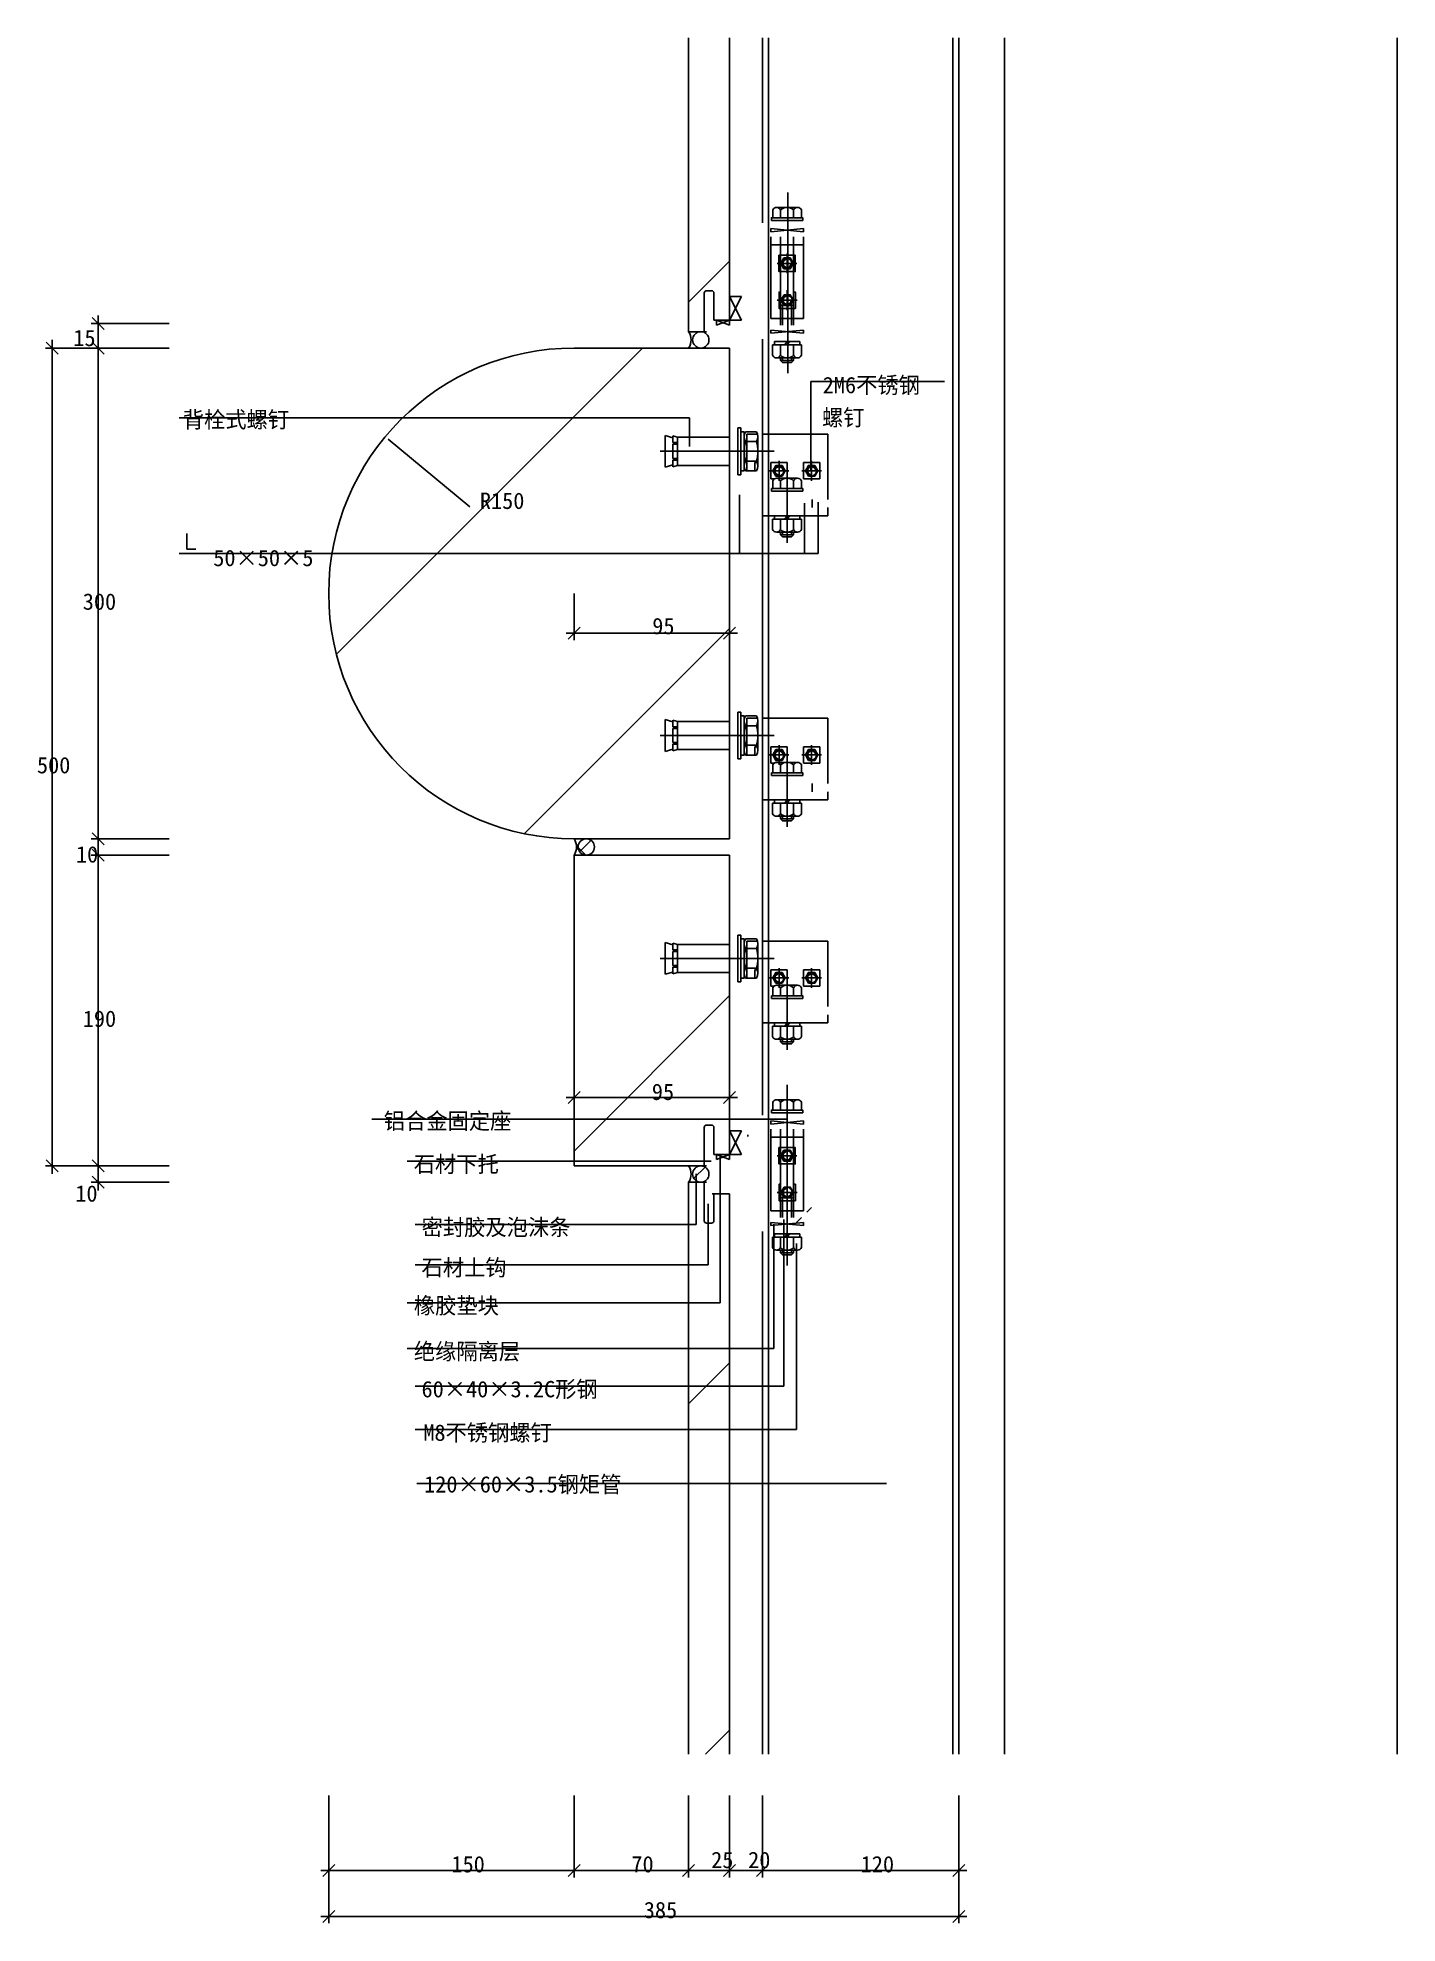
# Model space of a CAD drawing. Header units: metres. Extents: x 8873 to 9704, y 2891 to 4044.
import ezdxf

# ---------------------------------------------------------------- set-up
doc = ezdxf.new("R2010")
doc.units = ezdxf.units.M
for name, color, linetype in [('ASHADE', 1, 'Continuous'), ('图层1', 252, 'Continuous'), ('外形', 3, 'Continuous'), ('文字标注1', 4, 'Continuous'), ('轴线', 6, 'Continuous')]:
    doc.layers.add(name, color=color, linetype=linetype)
pattern_1 = [(45, (0, 0), (-112.2532, 112.2532), [])]

# ---------------------------------------------------------------- blocks, each defined once
blk = doc.blocks.new('_ArchTick')
for p, q in [((-0.67, 0), (0.67, 0)), ((0, -0.57), (0, 0.57))]:
    blk.add_line(p, q)
at = {"color": 0, "linetype": 'ByBlock'}
blk.add_lwpolyline([(-0.5, -0.5), (0.5, 0.5)], dxfattribs=at)

msp = doc.modelspace()

# ---------------------------------------------------------------- hatches: boundary and pattern name
at = {"layer": '图层1'}
h = msp.add_hatch(dxfattribs=at)
h.set_pattern_fill('ANSI33,_O', scale=50)
h.set_pattern_definition(pattern_1)
h.paths.add_polyline_path([(9295.61, 4044.06), (9270.61, 4044.06), (9270.61, 3864.35), (9280.11, 3864.35), (9280.11, 3887.85, -0.41), (9281.61, 3889.35), (9284.61, 3889.35, -0.41), (9286.11, 3887.85), (9286.11, 3871.35), (9295.61, 3871.35)])
h = msp.add_hatch(dxfattribs=at)
h.set_pattern_fill('ANSI31', scale=500)
h.paths.add_polyline_path([(9463.79, 2994.67), (9703.79, 2994.67), (9703.79, 4044.06), (9463.79, 4044.06)])
h = msp.add_hatch(dxfattribs=at)
h.set_pattern_fill('ANSI31', scale=20)
h.paths.add_polyline_path([(9340.79, 3922.35, -0.41), (9342.79, 3920.35), (9342.79, 3915.35), (9345.79, 3915.35), (9345.79, 3920.35, 0.41), (9340.79, 3925.35), (9330.79, 3925.35), (9330.79, 3922.35)])
h.paths.add_polyline_path([(9320.79, 3925.35, 0.41), (9315.79, 3920.35), (9315.79, 3870.35, 0.41), (9320.79, 3865.35), (9330.79, 3865.35), (9330.79, 3868.35), (9320.79, 3868.35, -0.41), (9318.79, 3870.35), (9318.79, 3920.35, -0.41), (9320.79, 3922.35), (9330.79, 3922.35), (9330.79, 3925.35)])
h.paths.add_polyline_path([(9340.79, 3865.35, 0.41), (9345.79, 3870.35), (9345.79, 3875.35), (9342.79, 3875.35), (9342.79, 3870.35, -0.41), (9340.79, 3868.35), (9330.79, 3868.35), (9330.79, 3865.35)])
h = msp.add_hatch(dxfattribs=at)
h.set_pattern_fill('AR-SAND')
h.paths.add_polyline_path([(9281.61, 3889.35, 0.41), (9280.11, 3887.85), (9280.11, 3864.35), (9281.49, 3864.35, -0.41), (9280.99, 3864.85), (9280.99, 3883.02, -0.6), (9282.24, 3885.35), (9283.74, 3885.35, -0.6), (9284.99, 3883.02), (9284.99, 3870.35, 0.41), (9286.99, 3868.35), (9287.61, 3868.35), (9287.61, 3871.35), (9286.11, 3871.35), (9286.11, 3887.85, 0.41), (9284.61, 3889.35)])
h = msp.add_hatch(dxfattribs=at)
h.set_pattern_fill('AR-SAND')
h.paths.add_polyline_path([(9278.06, 3864.35), (9270.61, 3864.35, -0.29), (9270.61, 3854.35), (9275.18, 3854.35), (9275.18, 3855.26, -0.24), (9273.06, 3859.35, -0.41)])
h = msp.add_hatch(dxfattribs=at)
h.set_pattern_fill('ANSI37', scale=20)
h.paths.add_polyline_path([(9283.06, 3859.35, 1), (9273.06, 3859.35, 1)])
h = msp.add_hatch(dxfattribs=at)
h.set_pattern_fill('ANSI33,_O', scale=50)
h.set_pattern_definition(pattern_1)
h.paths.add_polyline_path([(9256.34, 3781.5), (9256.34, 3800.92), (9261.01, 3799.52), (9261.01, 3800.61), (9263.75, 3799.79), (9295.61, 3799.79), (9295.61, 3811.79), (9295.61, 3854.35), (9200.61, 3854.35, 1), (9200.61, 3554.35), (9295.61, 3554.35), (9295.61, 3608.91), (9263.75, 3608.91), (9261.01, 3608.09), (9261.01, 3609.18), (9256.34, 3607.77), (9256.34, 3627.2), (9261.01, 3625.8), (9261.01, 3626.89), (9263.75, 3626.07), (9295.61, 3626.07), (9295.61, 3782.63), (9263.75, 3782.63), (9261.01, 3781.81), (9261.01, 3782.9)])
h = msp.add_hatch(dxfattribs=at)
h.set_pattern_fill('ANSI31', scale=30)
h.paths.add_polyline_path([(9317.46, 3761.79, 0.41), (9315.79, 3760.12), (9315.79, 3756.79), (9365.79, 3756.79), (9365.79, 3806.79), (9362.46, 3806.79, 0.41), (9360.79, 3805.12), (9360.79, 3767.29, -0.41), (9355.29, 3761.79)])
h = msp.add_hatch(dxfattribs=at)
h.set_pattern_fill('ANSI31', scale=30)
h.paths.add_polyline_path([(9317.46, 3588.07, 0.41), (9315.79, 3586.4), (9315.79, 3583.07), (9365.79, 3583.07), (9365.79, 3633.07), (9362.46, 3633.07, 0.41), (9360.79, 3631.4), (9360.79, 3593.57, -0.41), (9355.29, 3588.07)])
h = msp.add_hatch(dxfattribs=at)
h.set_pattern_fill('AR-SAND')
h.paths.add_polyline_path([(9208.06, 3554.35), (9200.61, 3554.35, -0.29), (9200.61, 3544.35), (9208.06, 3544.35, -0.41), (9203.06, 3549.35, -0.41)])
h = msp.add_hatch(dxfattribs=at)
h.set_pattern_fill('ANSI37', scale=20)
h.paths.add_polyline_path([(9213.06, 3549.35, 1), (9203.06, 3549.35, 1)])
h = msp.add_hatch(dxfattribs=at)
h.set_pattern_fill('ANSI33,_O', scale=50)
h.set_pattern_definition(pattern_1)
h.paths.add_polyline_path([(9261.01, 3471.81), (9261.01, 3472.9), (9256.34, 3471.5), (9256.34, 3490.92), (9261.01, 3489.52), (9261.01, 3490.61), (9263.75, 3489.79), (9295.61, 3489.79), (9295.61, 3501.79), (9295.61, 3544.35), (9200.61, 3544.35), (9200.61, 3354.35), (9280.11, 3354.35), (9280.11, 3377.85, -0.41), (9281.61, 3379.35), (9284.61, 3379.35, -0.41), (9286.11, 3377.85), (9286.11, 3361.35), (9295.61, 3361.35), (9295.61, 3472.63), (9263.75, 3472.63)])
h = msp.add_hatch(dxfattribs=at)
h.set_pattern_fill('ANSI31', scale=30)
h.paths.add_polyline_path([(9317.46, 3451.79, 0.41), (9315.79, 3450.12), (9315.79, 3446.79), (9365.79, 3446.79), (9365.79, 3496.79), (9362.46, 3496.79, 0.41), (9360.79, 3495.12), (9360.79, 3457.29, -0.41), (9355.29, 3451.79)])
h = msp.add_hatch(dxfattribs=at)
h.set_pattern_fill('AR-SAND')
h.paths.add_polyline_path([(9281.61, 3379.35, 0.41), (9280.11, 3377.85), (9280.11, 3354.35), (9281.49, 3354.35, -0.41), (9280.99, 3354.85), (9280.99, 3373.02, -0.6), (9282.24, 3375.35), (9283.74, 3375.35, -0.6), (9284.99, 3373.02), (9284.99, 3360.35, 0.41), (9286.99, 3358.35), (9287.61, 3358.35), (9287.61, 3361.35), (9286.11, 3361.35), (9286.11, 3377.85, 0.41), (9284.61, 3379.35)])
h = msp.add_hatch(dxfattribs=at)
h.set_pattern_fill('ANSI31', scale=20)
h.paths.add_polyline_path([(9340.79, 3376.85, -0.41), (9342.79, 3374.85), (9342.79, 3369.85), (9345.79, 3369.85), (9345.79, 3374.85, 0.41), (9340.79, 3379.85), (9330.79, 3379.85), (9330.79, 3376.85)])
h.paths.add_polyline_path([(9320.79, 3379.85, 0.41), (9315.79, 3374.85), (9315.79, 3324.85, 0.41), (9320.79, 3319.85), (9330.79, 3319.85), (9330.79, 3322.85), (9320.79, 3322.85, -0.41), (9318.79, 3324.85), (9318.79, 3374.85, -0.41), (9320.79, 3376.85), (9330.79, 3376.85), (9330.79, 3379.85)])
h.paths.add_polyline_path([(9340.79, 3319.85, 0.41), (9345.79, 3324.85), (9345.79, 3329.85), (9342.79, 3329.85), (9342.79, 3324.85, -0.41), (9340.79, 3322.85), (9330.79, 3322.85), (9330.79, 3319.85)])
h = msp.add_hatch(dxfattribs=at)
h.set_pattern_fill('AR-SAND')
h.paths.add_polyline_path([(9278.06, 3354.35), (9270.61, 3354.35, -0.29), (9270.61, 3344.35), (9275.18, 3344.35), (9275.18, 3345.26, -0.24), (9273.06, 3349.35, -0.41)])
h = msp.add_hatch(dxfattribs=at)
h.set_pattern_fill('ANSI33,_O', scale=50)
h.set_pattern_definition(pattern_1)
h.paths.add_polyline_path([(9270.61, 2994.67), (9295.61, 2994.67), (9295.61, 3337.35), (9286.11, 3337.35), (9286.11, 3320.85, -0.41), (9284.61, 3319.35), (9281.61, 3319.35, -0.41), (9280.11, 3320.85), (9280.11, 3344.35), (9270.61, 3344.35)])
h = msp.add_hatch(dxfattribs=at)
h.set_pattern_fill('ANSI37', scale=20)
h.paths.add_polyline_path([(9283.06, 3349.35, 1), (9273.06, 3349.35, 1)])
h = msp.add_hatch(dxfattribs=at)
h.set_pattern_fill('AR-SAND')
h.paths.add_polyline_path([(9280.99, 3343.85, -0.41), (9281.49, 3344.35), (9280.11, 3344.35), (9280.11, 3320.85, 0.41), (9281.61, 3319.35), (9284.61, 3319.35, 0.41), (9286.11, 3320.85), (9286.11, 3337.35), (9284.99, 3337.35), (9284.99, 3325.68, -0.6), (9283.74, 3323.35), (9282.24, 3323.35, -0.6), (9280.99, 3325.68)])

# ---------------------------------------------------------------- linework, layer by layer
for p, q in [((9321.19, 3932.35), (9340.39, 3932.35)), ((9321.99, 3933.95), (9321.99, 3938.75)), ((9337.19, 3940.35), (9324.39, 3940.35)), ((9339.59, 3933.95), (9339.59, 3938.75)), ((9320.79, 3927.35), (9340.79, 3925.35)), ((9340.79, 3927.35), (9320.79, 3925.35)), ((9320.79, 3925.35), (9320.79, 3927.35)), ((9320.79, 3922.35), (9320.79, 3872.35)), ((9326.77, 3868.35), (9326.77, 3922.35)), ((9334.77, 3868.35), (9334.77, 3922.35)), ((9340.79, 3925.35), (9340.79, 3927.35)), ((9340.79, 3922.35), (9340.79, 3872.35)), ((9320.79, 3917.35), (9326.77, 3917.35)), ((9334.77, 3917.35), (9340.79, 3917.35)), ((9302.99, 3885.85), (9295.61, 3885.85)), ((9295.61, 3871.35), (9302.99, 3885.85)), ((9295.61, 3885.85), (9302.99, 3871.35)), ((9326.77, 3880.62), (9334.77, 3880.62)), ((9327.97, 3868.35), (9327.97, 3880.62)), ((9333.57, 3868.35), (9333.57, 3880.62)), ((8953.04, 3869.35), (8907.4, 3869.35)), ((8909.65, 3869.35), (8909.65, 3854.35)), ((9287.61, 3871.35), (9287.61, 3868.35)), ((9287.61, 3871.35), (9295.61, 3868.35)), ((9295.61, 3871.35), (9287.61, 3868.35)), ((9295.61, 3871.35), (9302.99, 3871.35)), ((9295.61, 3871.35), (9295.61, 3868.35)), ((9320.79, 3872.35), (9326.77, 3872.35)), ((9340.79, 3865.35), (9320.79, 3863.35)), ((9320.79, 3865.35), (9340.79, 3863.35)), ((9320.79, 3863.35), (9320.79, 3865.35)), ((9334.77, 3872.35), (9340.79, 3872.35)), ((9340.79, 3863.35), (9340.79, 3865.35)), ((8953.04, 3854.35), (8879.4, 3854.35)), ((8881.65, 3354.35), (8881.65, 3854.35)), ((8953.04, 3854.35), (8907.4, 3854.35)), ((8953.04, 3854.35), (8907.4, 3854.35)), ((8909.65, 3854.35), (8909.65, 3554.35)), ((9339.57, 3856.35), (9321.97, 3856.35)), ((9321.97, 3856.35), (9321.97, 3849.95)), ((9338.49, 3858.35), (9323.05, 3858.35)), ((9323.05, 3858.35), (9323.05, 3856.35)), ((9338.49, 3856.35), (9323.05, 3856.35)), ((9326.77, 3856.35), (9326.77, 3849.95)), ((9330.79, 3858.35), (9329.37, 3856.35)), ((9332.2, 3858.35), (9330.78, 3856.35)), ((9334.77, 3856.35), (9334.77, 3849.95)), ((9338.49, 3858.35), (9338.49, 3856.35)), ((9339.57, 3856.35), (9339.57, 3849.95)), ((9337.17, 3848.35), (9324.37, 3848.35)), ((9326.77, 3846.75), (9326.77, 3848.35)), ((9326.77, 3846.75), (9327.97, 3845.55)), ((9334.77, 3846.75), (9326.77, 3846.75)), ((9327.97, 3846.75), (9327.97, 3848.35)), ((9333.57, 3845.55), (9327.97, 3845.55)), ((9333.57, 3846.75), (9333.57, 3848.35)), ((9333.57, 3845.55), (9334.77, 3846.75)), ((9334.77, 3846.75), (9334.77, 3848.35)), ((9302.61, 3805.52), (9300.61, 3805.52)), ((9300.61, 3805.52), (9300.61, 3776.9)), ((9302.61, 3805.52), (9302.61, 3776.9)), ((9136.91, 3757.25), (9086.94, 3798.74)), ((9261.01, 3799.52), (9256.34, 3800.92)), ((9256.34, 3800.92), (9256.34, 3781.5)), ((9263.75, 3799.79), (9261.01, 3800.61)), ((9261.01, 3796.54), (9261.01, 3800.61)), ((9263.75, 3796.54), (9261.01, 3796.54)), ((9263.75, 3795.5), (9261.01, 3795.5)), ((9261.01, 3786.92), (9261.01, 3795.5)), ((9295.61, 3799.79), (9263.75, 3799.79)), ((9263.75, 3799.79), (9263.75, 3782.63)), ((9304.61, 3803.2), (9302.61, 3803.2)), ((9304.61, 3803.2), (9304.61, 3779.22)), ((9312.14, 3803.2), (9305.47, 3803.2)), ((9312.14, 3797.21), (9305.47, 3797.21)), ((9313.01, 3800.2), (9313.01, 3782.22)), ((9261.01, 3782.9), (9256.34, 3781.5)), ((9263.75, 3786.92), (9261.01, 3786.92)), ((9263.75, 3785.88), (9261.01, 3785.88)), ((9261.01, 3781.81), (9261.01, 3785.88)), ((9263.75, 3782.63), (9261.01, 3781.81)), ((9295.61, 3782.63), (9263.75, 3782.63)), ((9312.14, 3785.22), (9305.47, 3785.22)), ((9311.17, 3779.22), (9311.17, 3784.29)), ((9313.01, 3784.29), (9311.17, 3784.29)), ((9302.61, 3776.9), (9300.61, 3776.9)), ((9304.61, 3779.22), (9302.61, 3779.22)), ((9312.14, 3779.22), (9305.47, 3779.22)), ((9321.99, 3768.39), (9321.99, 3773.19)), ((9337.19, 3774.79), (9324.39, 3774.79)), ((9339.59, 3768.39), (9339.59, 3773.19)), ((9321.19, 3766.79), (9321.19, 3768.39)), ((9321.19, 3766.79), (9340.39, 3766.79)), ((9321.97, 3749.79), (9321.97, 3743.4)), ((9339.57, 3749.79), (9321.97, 3749.79)), ((9338.49, 3751.79), (9323.05, 3751.79)), ((9323.05, 3751.79), (9323.05, 3749.79)), ((9338.49, 3749.79), (9323.05, 3749.79)), ((9326.77, 3749.79), (9326.77, 3743.4)), ((9330.79, 3751.79), (9329.37, 3749.79)), ((9332.2, 3751.79), (9330.78, 3749.79)), ((9334.77, 3749.79), (9334.77, 3743.4)), ((9338.49, 3751.79), (9338.49, 3749.79)), ((9339.57, 3749.79), (9339.57, 3743.4)), ((8963.91, 3740.99), (8963.91, 3731.31)), ((9337.17, 3741.8), (9324.37, 3741.8)), ((9326.77, 3740.2), (9326.77, 3741.8)), ((9326.77, 3740.2), (9327.97, 3739)), ((9334.77, 3740.2), (9326.77, 3740.2)), ((9327.97, 3740.2), (9327.97, 3741.8)), ((9333.57, 3739), (9327.97, 3739)), ((9333.57, 3740.2), (9333.57, 3741.8)), ((9333.57, 3739), (9334.77, 3740.2)), ((9334.77, 3740.2), (9334.77, 3741.8)), ((8963.91, 3731.31), (8969.35, 3731.31)), ((9200.61, 3704.35), (9200.61, 3677.78)), ((9295.61, 3704.35), (9295.61, 3677.78)), ((9200.61, 3680.03), (9295.61, 3680.03)), ((9300.61, 3631.8), (9300.61, 3603.18)), ((9302.61, 3631.8), (9300.61, 3631.8)), ((9302.61, 3631.8), (9302.61, 3603.18)), ((9256.34, 3627.2), (9256.34, 3607.77)), ((9261.01, 3625.8), (9256.34, 3627.2)), ((9261.01, 3622.82), (9261.01, 3626.89)), ((9263.75, 3626.07), (9261.01, 3626.89)), ((9263.75, 3622.82), (9261.01, 3622.82)), ((9261.01, 3613.2), (9261.01, 3621.78)), ((9263.75, 3621.78), (9261.01, 3621.78)), ((9295.61, 3626.07), (9263.75, 3626.07)), ((9263.75, 3626.07), (9263.75, 3608.91)), ((9304.61, 3629.48), (9302.61, 3629.48)), ((9304.61, 3629.48), (9304.61, 3605.5)), ((9312.14, 3629.48), (9305.47, 3629.48)), ((9312.14, 3623.48), (9305.47, 3623.48)), ((9313.01, 3626.48), (9313.01, 3608.5)), ((9261.01, 3609.18), (9256.34, 3607.77)), ((9263.75, 3613.2), (9261.01, 3613.2)), ((9261.01, 3608.09), (9261.01, 3612.16)), ((9263.75, 3612.16), (9261.01, 3612.16)), ((9263.75, 3608.91), (9261.01, 3608.09)), ((9295.61, 3608.91), (9263.75, 3608.91)), ((9312.14, 3611.49), (9305.47, 3611.49)), ((9311.17, 3605.5), (9311.17, 3610.57)), ((9313.01, 3610.57), (9311.17, 3610.57)), ((9302.61, 3603.18), (9300.61, 3603.18)), ((9304.61, 3605.5), (9302.61, 3605.5)), ((9312.14, 3605.5), (9305.47, 3605.5)), ((9321.99, 3594.67), (9321.99, 3599.47)), ((9337.19, 3601.07), (9324.39, 3601.07)), ((9339.59, 3594.67), (9339.59, 3599.47)), ((9321.19, 3593.07), (9321.19, 3594.67)), ((9321.19, 3593.07), (9340.39, 3593.07)), ((9339.57, 3576.07), (9321.97, 3576.07)), ((9321.97, 3576.07), (9321.97, 3569.68)), ((9338.49, 3578.07), (9323.05, 3578.07)), ((9323.05, 3578.07), (9323.05, 3576.07)), ((9338.49, 3576.07), (9323.05, 3576.07)), ((9326.77, 3576.07), (9326.77, 3569.68)), ((9330.79, 3578.07), (9329.37, 3576.07)), ((9332.2, 3578.07), (9330.78, 3576.07)), ((9334.77, 3576.07), (9334.77, 3569.68)), ((9338.49, 3578.07), (9338.49, 3576.07)), ((9339.57, 3576.07), (9339.57, 3569.68)), ((9337.17, 3568.08), (9324.37, 3568.08)), ((9326.77, 3566.48), (9326.77, 3568.08)), ((9326.77, 3566.48), (9327.97, 3565.28)), ((9334.77, 3566.48), (9326.77, 3566.48)), ((9327.97, 3566.48), (9327.97, 3568.08)), ((9333.57, 3565.28), (9327.97, 3565.28)), ((9333.57, 3566.48), (9333.57, 3568.08)), ((9333.57, 3565.28), (9334.77, 3566.48)), ((9334.77, 3566.48), (9334.77, 3568.08)), ((8953.04, 3554.35), (8907.4, 3554.35)), ((8953.04, 3554.35), (8907.4, 3554.35)), ((8909.65, 3554.35), (8909.65, 3544.35)), ((8953.04, 3544.35), (8907.4, 3544.35)), ((8953.04, 3544.35), (8907.4, 3544.35)), ((8909.65, 3544.35), (8909.65, 3354.35)), ((9300.61, 3495.52), (9300.61, 3466.9)), ((9302.61, 3495.52), (9300.61, 3495.52)), ((9302.61, 3495.52), (9302.61, 3466.9)), ((9304.61, 3493.2), (9302.61, 3493.2)), ((9304.61, 3493.2), (9304.61, 3469.22)), ((9312.14, 3493.2), (9305.47, 3493.2)), ((9256.34, 3490.92), (9256.34, 3471.5)), ((9261.01, 3489.52), (9256.34, 3490.92)), ((9261.01, 3486.54), (9261.01, 3490.61)), ((9263.75, 3489.79), (9261.01, 3490.61)), ((9263.75, 3486.54), (9261.01, 3486.54)), ((9261.01, 3476.92), (9261.01, 3485.5)), ((9263.75, 3485.5), (9261.01, 3485.5)), ((9295.61, 3489.79), (9263.75, 3489.79)), ((9263.75, 3489.79), (9263.75, 3472.63)), ((9312.14, 3487.21), (9305.47, 3487.21)), ((9313.01, 3490.2), (9313.01, 3472.22)), ((9261.01, 3472.9), (9256.34, 3471.5)), ((9263.75, 3476.92), (9261.01, 3476.92)), ((9261.01, 3471.81), (9261.01, 3475.88)), ((9263.75, 3475.88), (9261.01, 3475.88)), ((9263.75, 3472.63), (9261.01, 3471.81)), ((9295.61, 3472.63), (9263.75, 3472.63)), ((9312.14, 3475.22), (9305.47, 3475.22)), ((9311.17, 3469.22), (9311.17, 3474.29)), ((9313.01, 3474.29), (9311.17, 3474.29)), ((9302.61, 3466.9), (9300.61, 3466.9)), ((9304.61, 3469.22), (9302.61, 3469.22)), ((9312.14, 3469.22), (9305.47, 3469.22)), ((9321.19, 3456.79), (9321.19, 3458.39)), ((9321.99, 3458.39), (9321.99, 3463.19)), ((9337.19, 3464.79), (9324.39, 3464.79)), ((9339.59, 3458.39), (9339.59, 3463.19)), ((9321.19, 3456.79), (9340.39, 3456.79)), ((9339.57, 3439.79), (9321.97, 3439.79)), ((9321.97, 3439.79), (9321.97, 3433.4)), ((9338.49, 3441.79), (9323.05, 3441.79)), ((9323.05, 3441.79), (9323.05, 3439.79)), ((9338.49, 3439.79), (9323.05, 3439.79)), ((9326.77, 3439.79), (9326.77, 3433.4)), ((9330.79, 3441.79), (9329.37, 3439.79)), ((9332.2, 3441.79), (9330.78, 3439.79)), ((9334.77, 3439.79), (9334.77, 3433.4)), ((9338.49, 3441.79), (9338.49, 3439.79)), ((9339.57, 3439.79), (9339.57, 3433.4)), ((9200.61, 3428.1), (9200.61, 3394.01)), ((9295.61, 3428.1), (9295.61, 3394.01)), ((9337.17, 3431.8), (9324.37, 3431.8)), ((9326.77, 3430.2), (9326.77, 3431.8)), ((9326.77, 3430.2), (9327.97, 3429)), ((9334.77, 3430.2), (9326.77, 3430.2)), ((9327.97, 3430.2), (9327.97, 3431.8)), ((9333.57, 3429), (9327.97, 3429)), ((9333.57, 3430.2), (9333.57, 3431.8)), ((9333.57, 3429), (9334.77, 3430.2)), ((9334.77, 3430.2), (9334.77, 3431.8)), ((9200.61, 3396.26), (9295.61, 3396.26)), ((9321.99, 3388.45), (9321.99, 3393.25)), ((9337.19, 3394.85), (9324.39, 3394.85)), ((9339.59, 3388.45), (9339.59, 3393.25)), ((9340.79, 3381.85), (9320.79, 3379.85)), ((9320.79, 3381.85), (9340.79, 3379.85)), ((9320.79, 3379.85), (9320.79, 3381.85)), ((9321.19, 3386.85), (9340.39, 3386.85)), ((9340.79, 3379.85), (9340.79, 3381.85)), ((9302.99, 3375.85), (9295.61, 3375.85)), ((9295.61, 3375.85), (9302.99, 3361.35)), ((9295.61, 3361.35), (9302.99, 3375.85)), ((9320.79, 3376.85), (9320.79, 3326.85)), ((9320.79, 3371.85), (9326.77, 3371.85)), ((9326.77, 3322.85), (9326.77, 3376.85)), ((9334.77, 3322.85), (9334.77, 3376.85)), ((9334.77, 3371.85), (9340.79, 3371.85)), ((9340.79, 3376.85), (9340.79, 3326.85)), ((9287.61, 3361.35), (9287.61, 3358.35)), ((9295.61, 3361.35), (9287.61, 3358.35)), ((9287.61, 3361.35), (9295.61, 3358.35)), ((9295.61, 3361.35), (9302.99, 3361.35)), ((9295.61, 3361.35), (9295.61, 3358.35)), ((8953.04, 3354.35), (8879.4, 3354.35)), ((8953.04, 3354.35), (8907.4, 3354.35)), ((8953.04, 3354.35), (8907.4, 3354.35)), ((8953.04, 3344.35), (8907.4, 3344.35)), ((8909.65, 3354.35), (8909.65, 3344.35)), ((9326.77, 3335.12), (9334.77, 3335.12)), ((9327.97, 3322.85), (9327.97, 3335.12)), ((9333.57, 3322.85), (9333.57, 3335.12)), ((9320.79, 3326.85), (9326.77, 3326.85)), ((9320.79, 3319.85), (9340.79, 3317.85)), ((9340.79, 3319.85), (9320.79, 3317.85)), ((9320.79, 3317.85), (9320.79, 3319.85)), ((9334.77, 3326.85), (9340.79, 3326.85)), ((9340.79, 3317.85), (9340.79, 3319.85)), ((9339.57, 3310.85), (9321.97, 3310.85)), ((9321.97, 3310.85), (9321.97, 3304.45)), ((9338.49, 3312.85), (9323.05, 3312.85)), ((9323.05, 3312.85), (9323.05, 3310.85)), ((9338.49, 3310.85), (9323.05, 3310.85)), ((9326.77, 3310.85), (9326.77, 3304.45)), ((9330.79, 3312.85), (9329.37, 3310.85)), ((9332.2, 3312.85), (9330.78, 3310.85)), ((9334.77, 3310.85), (9334.77, 3304.45)), ((9338.49, 3312.85), (9338.49, 3310.85)), ((9339.57, 3310.85), (9339.57, 3304.45)), ((9337.17, 3302.85), (9324.37, 3302.85)), ((9326.77, 3301.25), (9326.77, 3302.85)), ((9326.77, 3301.25), (9327.97, 3300.05)), ((9334.77, 3301.25), (9326.77, 3301.25)), ((9327.97, 3301.25), (9327.97, 3302.85)), ((9333.57, 3300.05), (9327.97, 3300.05)), ((9333.57, 3301.25), (9333.57, 3302.85)), ((9333.57, 3300.05), (9334.77, 3301.25)), ((9334.77, 3301.25), (9334.77, 3302.85)), ((9050.61, 2969.41), (9050.61, 2921.29)), ((9050.61, 2969.41), (9050.61, 2893.29)), ((9200.61, 2969.41), (9200.61, 2921.29)), ((9200.61, 2969.41), (9200.61, 2921.29)), ((9270.61, 2969.41), (9270.61, 2921.29)), ((9270.61, 2969.41), (9270.61, 2921.29)), ((9295.61, 2969.41), (9295.61, 2921.29)), ((9295.61, 2969.41), (9295.61, 2921.29)), ((9315.79, 2969.41), (9315.79, 2921.29)), ((9315.79, 2969.41), (9315.79, 2921.29)), ((9435.79, 2969.41), (9435.79, 2921.29)), ((9435.79, 2969.41), (9435.79, 2893.29)), ((9050.61, 2923.54), (9200.61, 2923.54)), ((9200.61, 2923.54), (9270.61, 2923.54)), ((9270.61, 2923.54), (9295.61, 2923.54)), ((9295.61, 2923.54), (9315.79, 2923.54)), ((9315.79, 2923.54), (9435.79, 2923.54)), ((9435.79, 2895.54), (9050.61, 2895.54))]:
    msp.add_line(p, q)
for points in [[(9340.39, 3932.35), (9340.39, 3933.95), (9321.19, 3933.95)], [(9321.19, 3932.35), (9321.19, 3933.95), (9340.39, 3933.95)], [(9326.77, 3911.1), (9325.79, 3911.1), (9325.79, 3901.1), (9326.77, 3901.1)], [(9334.77, 3901.1), (9335.79, 3901.1), (9335.79, 3911.1), (9334.77, 3911.1)], [(9326.83, 3888.6), (9325.85, 3888.6), (9325.85, 3878.6), (9326.83, 3878.6)], [(9334.83, 3878.6), (9335.85, 3878.6), (9335.85, 3888.6), (9334.83, 3888.6)], [(9340.39, 3766.79), (9340.39, 3768.39), (9321.19, 3768.39)], [(9340.39, 3593.07), (9340.39, 3594.67), (9321.19, 3594.67)], [(9340.39, 3456.79), (9340.39, 3458.39), (9321.19, 3458.39)], [(9321.19, 3386.85), (9321.19, 3388.45), (9340.39, 3388.45)], [(9340.39, 3386.85), (9340.39, 3388.45), (9321.19, 3388.45)], [(9326.77, 3365.6), (9325.79, 3365.6), (9325.79, 3355.6), (9326.77, 3355.6)], [(9334.77, 3355.6), (9335.79, 3355.6), (9335.79, 3365.6), (9334.77, 3365.6)], [(9326.83, 3343.1), (9325.85, 3343.1), (9325.85, 3333.1), (9326.83, 3333.1)], [(9334.83, 3333.1), (9335.85, 3333.1), (9335.85, 3343.1), (9334.83, 3343.1)]]:
    msp.add_lwpolyline(points)
for points in [[(9334.79, 3933.95), (9334.79, 3938.75, 0.4), (9326.79, 3938.75), (9326.79, 3933.95)], [(9321.97, 3849.95, 0.67), (9326.77, 3849.95, 0.4), (9334.77, 3849.95, 0.67), (9339.57, 3849.95)], [(9334.79, 3768.39), (9334.79, 3773.19, 0.4), (9326.79, 3773.19), (9326.79, 3768.39)], [(9321.97, 3743.4, 0.67), (9326.77, 3743.4, 0.4), (9334.77, 3743.4, 0.67), (9339.57, 3743.4)], [(9334.79, 3594.67), (9334.79, 3599.47, 0.4), (9326.79, 3599.47), (9326.79, 3594.67)], [(9321.97, 3569.68, 0.67), (9326.77, 3569.68, 0.4), (9334.77, 3569.68, 0.67), (9339.57, 3569.68)], [(9334.79, 3458.39), (9334.79, 3463.19, 0.4), (9326.79, 3463.19), (9326.79, 3458.39)], [(9321.97, 3433.4, 0.67), (9326.77, 3433.4, 0.4), (9334.77, 3433.4, 0.67), (9339.57, 3433.4)], [(9334.79, 3388.45), (9334.79, 3393.25, 0.4), (9326.79, 3393.25), (9326.79, 3388.45)], [(9321.97, 3304.45, 0.67), (9326.77, 3304.45, 0.4), (9334.77, 3304.45, 0.67), (9339.57, 3304.45)]]:
    msp.add_lwpolyline(points, format="xyb")
for centre, radius in [((9278.06, 3859.35), 5), ((9325.85, 3779.29), 3), ((9345.79, 3779.29), 3), ((9325.85, 3605.57), 3), ((9345.79, 3605.57), 3), ((9208.06, 3549.35), 5), ((9325.85, 3469.29), 3), ((9345.79, 3469.29), 3), ((9278.06, 3349.35), 5)]:
    msp.add_circle(centre, radius)
for centre, radius, start, end in [((9324.39, 3937.75), 2.6, 22.62, 157.38), ((9337.19, 3937.75), 2.6, 22.62, 157.38), ((9262.73, 3859.35), 9.33, 327.61, 32.39), ((9310.24, 3800.2), 5.63, 147.86, 212.14), ((9325.85, 3791.21), 21.24, 163.61, 196.39), ((9307.37, 3800.2), 5.63, 327.86, 32.14), ((9291.77, 3791.21), 21.24, 343.61, 16.39), ((9310.24, 3782.22), 5.63, 147.86, 212.14), ((9307.37, 3782.22), 5.63, 327.86, 32.14), ((9312.14, 3785.22), 0, 180, 244.27), ((9324.39, 3772.19), 2.6, 22.62, 157.38), ((9337.19, 3772.19), 2.6, 22.62, 157.38), ((9310.24, 3626.48), 5.63, 147.86, 212.14), ((9325.85, 3617.49), 21.24, 163.61, 196.39), ((9307.37, 3626.48), 5.63, 327.86, 32.14), ((9291.77, 3617.49), 21.24, 343.61, 16.39), ((9310.24, 3608.5), 5.63, 147.86, 212.14), ((9307.37, 3608.5), 5.63, 327.86, 32.14), ((9312.14, 3611.49), 0, 180, 244.27), ((9324.39, 3598.47), 2.6, 22.62, 157.38), ((9337.19, 3598.47), 2.6, 22.62, 157.38), ((9192.73, 3549.35), 9.33, 327.61, 32.39), ((9310.24, 3490.2), 5.63, 147.86, 212.14), ((9307.37, 3490.2), 5.63, 327.86, 32.14), ((9325.85, 3481.21), 21.24, 163.61, 196.39), ((9291.77, 3481.21), 21.24, 343.61, 16.39), ((9310.24, 3472.22), 5.63, 147.86, 212.14), ((9307.37, 3472.22), 5.63, 327.86, 32.14), ((9312.14, 3475.22), 0, 180, 244.27), ((9324.39, 3462.19), 2.6, 22.62, 157.38), ((9337.19, 3462.19), 2.6, 22.62, 157.38), ((9324.39, 3392.25), 2.6, 22.62, 157.38), ((9337.19, 3392.25), 2.6, 22.62, 157.38), ((9262.73, 3349.35), 9.33, 327.61, 32.39)]:
    msp.add_arc(centre, radius, start, end)
at = {"layer": 'ASHADE'}
for p, q in [((9345.38, 3833.92), (9426.99, 3833.92)), ((9345.38, 3779.59), (9345.38, 3833.92)), ((8959.22, 3811.72), (9271.14, 3811.72)), ((9271.14, 3794.19), (9271.14, 3811.72)), ((9315.79, 3801.79), (9355.79, 3801.79)), ((9315.79, 3766.79), (9315.79, 3801.79)), ((9355.79, 3761.82), (9355.79, 3801.79)), ((9301.8, 3764.62), (9301.8, 3728.76)), ((9315.79, 3751.79), (9315.79, 3761.79)), ((9341.43, 3759.43), (9341.43, 3728.76)), ((9349.88, 3760.08), (9349.88, 3728.76)), ((9315.79, 3751.79), (9355.79, 3751.79)), ((9355.79, 3751.79), (9355.79, 3756.79)), ((8959.22, 3728.76), (9349.88, 3728.76)), ((9315.79, 3628.07), (9355.79, 3628.07)), ((9315.79, 3593.07), (9315.79, 3628.07)), ((9355.79, 3588.09), (9355.79, 3628.07)), ((9315.79, 3578.07), (9315.79, 3588.07)), ((9315.79, 3578.07), (9355.79, 3578.07)), ((9355.79, 3578.07), (9355.79, 3583.07)), ((9315.79, 3491.79), (9355.79, 3491.79)), ((9315.79, 3456.79), (9315.79, 3491.79)), ((9355.79, 3451.82), (9355.79, 3491.79)), ((9315.79, 3441.79), (9315.79, 3451.79)), ((9355.79, 3441.79), (9355.79, 3446.79)), ((9315.79, 3441.79), (9355.79, 3441.79)), ((9077.04, 3382.97), (9331.17, 3382.97)), ((9098.65, 3357.3), (9284.47, 3357.3)), ((9289.94, 3359.94), (9289.94, 3270.63)), ((9275.18, 3349.59), (9275.18, 3318.58)), ((9282.5, 3331.08), (9282.5, 3293.91)), ((9328.81, 3321.55), (9328.81, 3219.74)), ((9103.39, 3318.58), (9275.18, 3318.58)), ((9322.64, 3318.79), (9322.64, 3242.66)), ((9336.47, 3307.01), (9336.47, 3193.12)), ((9103.39, 3293.91), (9282.5, 3293.91)), ((9098.65, 3270.63), (9289.94, 3270.63)), ((9098.65, 3242.66), (9322.64, 3242.66)), ((9103.39, 3219.74), (9328.81, 3219.74)), ((9103.39, 3193.12), (9336.47, 3193.12)), ((9104.4, 3160.17), (9391.56, 3160.17))]:
    msp.add_line(p, q, dxfattribs=at)
for centre in [(9325.85, 3779.29), (9345.79, 3779.29), (9325.85, 3605.57), (9345.79, 3605.57), (9325.85, 3469.29), (9345.79, 3469.29)]:
    msp.add_arc(centre, 2.5, 0, 270, dxfattribs=at)
at = {"layer": '图层1'}
for p, q in [((9319.39, 4044.06), (9319.39, 2994.67)), ((9432.19, 4044.06), (9432.19, 2994.67)), ((9326.77, 3917.35), (9334.77, 3917.35)), ((9326.77, 3911.1), (9334.77, 3911.1)), ((9326.77, 3901.1), (9334.77, 3901.1)), ((9326.83, 3878.6), (9334.83, 3878.6)), ((9280.11, 3864.35), (9281.49, 3864.35)), ((9326.77, 3872.35), (9334.77, 3872.35)), ((9312.78, 3801.79), (9306.11, 3801.79)), ((9306.11, 3779.22), (9306.11, 3801.79)), ((9315.79, 3766.79), (9315.79, 3761.79)), ((9346.11, 3761.82), (9346.11, 3756.79)), ((9306.11, 3605.5), (9306.11, 3628.07)), ((9312.78, 3628.07), (9306.11, 3628.07)), ((9315.79, 3593.07), (9315.79, 3588.07)), ((9346.11, 3588.09), (9346.11, 3583.07)), ((9306.11, 3469.22), (9306.11, 3491.79)), ((9312.78, 3491.79), (9306.11, 3491.79)), ((9315.79, 3456.79), (9315.79, 3451.79)), ((9326.77, 3371.85), (9334.77, 3371.85)), ((9326.77, 3365.6), (9334.77, 3365.6)), ((9326.77, 3355.6), (9334.77, 3355.6)), ((9280.11, 3354.35), (9281.49, 3354.35)), ((9280.11, 3344.35), (9281.49, 3344.35)), ((9286.11, 3337.35), (9284.99, 3337.35)), ((9326.83, 3333.1), (9334.83, 3333.1)), ((9326.77, 3326.85), (9334.77, 3326.85))]:
    msp.add_line(p, q, dxfattribs=at)
for points in [[(9328.88, 3909.41), (9326.97, 3906.1), (9328.88, 3902.79), (9332.7, 3902.79), (9334.61, 3906.1), (9332.7, 3909.41)], [(9328.94, 3886.91), (9327.03, 3883.6), (9328.94, 3880.29), (9332.77, 3880.29), (9334.68, 3883.6), (9332.77, 3886.91)], [(9328.88, 3363.91), (9326.97, 3360.6), (9328.88, 3357.29), (9332.7, 3357.29), (9334.61, 3360.6), (9332.7, 3363.91)], [(9328.94, 3341.41), (9327.03, 3338.1), (9328.94, 3334.79), (9332.77, 3334.79), (9334.68, 3338.1), (9332.77, 3341.41)]]:
    msp.add_lwpolyline(points, close=True, dxfattribs=at)
for centre in [(9330.79, 3906.1), (9330.85, 3883.6), (9330.79, 3360.6), (9330.85, 3338.1)]:
    msp.add_circle(centre, 3, dxfattribs=at)
for centre in [(9330.79, 3906.1), (9330.85, 3883.6), (9330.79, 3360.6), (9330.85, 3338.1)]:
    msp.add_arc(centre, 2.5, 90, 0, dxfattribs=at)
at = {"layer": '外形'}
for p, q in [((9463.79, 4044.06), (9463.79, 2994.67)), ((9703.79, 4044.06), (9703.79, 2994.67))]:
    msp.add_line(p, q, dxfattribs=at)
at = {"layer": '文字标注1'}
for p, q in [((9270.61, 3864.35), (9270.61, 4044.06)), ((9295.61, 3871.35), (9295.61, 4044.06)), ((9315.79, 4044.06), (9315.79, 3930.85)), ((9435.79, 4044.06), (9435.79, 2994.67)), ((9280.11, 3864.35), (9280.11, 3887.85)), ((9281.61, 3889.35), (9284.61, 3889.35)), ((9286.11, 3887.85), (9286.11, 3871.35)), ((9280.11, 3864.35), (9270.61, 3864.35)), ((9286.11, 3871.35), (9295.61, 3871.35)), ((9295.61, 3854.35), (9200.61, 3854.35)), ((9295.61, 3554.35), (9295.61, 3854.35)), ((9315.79, 3859.85), (9315.79, 3766.79)), ((9320.85, 3784.29), (9330.85, 3784.29)), ((9320.85, 3774.29), (9320.85, 3784.29)), ((9330.85, 3784.29), (9330.85, 3774.79)), ((9340.79, 3774.29), (9340.79, 3784.29)), ((9340.79, 3784.29), (9350.79, 3784.29)), ((9350.79, 3784.29), (9350.79, 3774.29)), ((9322.86, 3774.29), (9320.85, 3774.29)), ((9350.79, 3774.29), (9340.79, 3774.29)), ((9315.79, 3761.79), (9315.79, 3593.07)), ((9320.85, 3610.57), (9330.85, 3610.57)), ((9320.85, 3600.57), (9320.85, 3610.57)), ((9330.85, 3610.57), (9330.85, 3601.07)), ((9340.79, 3600.57), (9340.79, 3610.57)), ((9340.79, 3610.57), (9350.79, 3610.57)), ((9350.79, 3610.57), (9350.79, 3600.57)), ((9322.86, 3600.57), (9320.85, 3600.57)), ((9350.79, 3600.57), (9340.79, 3600.57)), ((9315.79, 3588.07), (9315.79, 3456.79)), ((9200.61, 3554.35), (9295.61, 3554.35)), ((9200.61, 3544.35), (9295.61, 3544.35)), ((9200.61, 3544.35), (9200.61, 3354.35)), ((9295.61, 3361.35), (9295.61, 3544.35)), ((9320.85, 3474.29), (9330.85, 3474.29)), ((9320.85, 3464.29), (9320.85, 3474.29)), ((9330.85, 3474.29), (9330.85, 3464.79)), ((9340.79, 3474.29), (9350.79, 3474.29)), ((9340.79, 3464.29), (9340.79, 3474.29)), ((9350.79, 3474.29), (9350.79, 3464.29)), ((9322.86, 3464.29), (9320.85, 3464.29)), ((9350.79, 3464.29), (9340.79, 3464.29)), ((9315.79, 3451.79), (9315.79, 3385.35)), ((9280.11, 3354.35), (9280.11, 3377.85)), ((9281.61, 3379.35), (9284.61, 3379.35)), ((9286.11, 3377.85), (9286.11, 3361.35)), ((9306.79, 3372.35), (9306.79, 3373.35)), ((9286.11, 3361.35), (9295.61, 3361.35)), ((9280.11, 3354.35), (9200.61, 3354.35)), ((9270.61, 3354.35), (9280.11, 3354.35)), ((9270.61, 2994.67), (9270.61, 3344.35)), ((9270.61, 3344.35), (9280.11, 3344.35)), ((9280.11, 3320.85), (9280.11, 3344.35)), ((9286.11, 3337.35), (9286.11, 3320.85)), ((9295.61, 3337.35), (9286.11, 3337.35)), ((9295.61, 2994.67), (9295.61, 3337.35)), ((9284.61, 3319.35), (9281.61, 3319.35)), ((9315.79, 3314.35), (9315.79, 2994.67))]:
    msp.add_line(p, q, dxfattribs=at)
for points in [[(9323.94, 3775.98), (9322.03, 3779.29), (9323.94, 3782.6), (9327.77, 3782.6), (9329.68, 3779.29), (9327.77, 3775.98)], [(9343.88, 3775.98), (9341.97, 3779.29), (9343.88, 3782.6), (9347.7, 3782.6), (9349.61, 3779.29), (9347.7, 3775.98)], [(9323.94, 3602.26), (9322.03, 3605.57), (9323.94, 3608.88), (9327.77, 3608.88), (9329.68, 3605.57), (9327.77, 3602.26)], [(9343.88, 3602.26), (9341.97, 3605.57), (9343.88, 3608.88), (9347.7, 3608.88), (9349.61, 3605.57), (9347.7, 3602.26)], [(9323.94, 3465.98), (9322.03, 3469.29), (9323.94, 3472.6), (9327.77, 3472.6), (9329.68, 3469.29), (9327.77, 3465.98)], [(9343.88, 3465.98), (9341.97, 3469.29), (9343.88, 3472.6), (9347.7, 3472.6), (9349.61, 3469.29), (9347.7, 3465.98)]]:
    msp.add_lwpolyline(points, close=True, dxfattribs=at)
for centre, radius, start, end in [((9281.61, 3887.85), 1.5, 90, 180), ((9284.61, 3887.85), 1.5, 0, 90), ((9200.61, 3704.35), 150, 90, 270), ((9281.61, 3377.85), 1.5, 90, 180), ((9284.61, 3377.85), 1.5, 0, 90), ((9281.61, 3320.85), 1.5, 180, 270), ((9284.61, 3320.85), 1.5, 270, 0)]:
    msp.add_arc(centre, radius, start, end, dxfattribs=at)
at = {"layer": '轴线'}
for p, q in [((9331.29, 3838.9), (9331.29, 3949.35)), ((9330.79, 3912.14), (9330.79, 3900.06)), ((9324.75, 3906.1), (9336.83, 3906.1)), ((9330.85, 3889.64), (9330.85, 3877.56)), ((9324.81, 3883.6), (9336.9, 3883.6)), ((9322.85, 3791.21), (9253.18, 3791.21)), ((9325.85, 3773.25), (9325.85, 3785.34)), ((9330.79, 3735.33), (9330.79, 3783.8)), ((9345.79, 3773.25), (9345.79, 3785.34)), ((9319.81, 3779.29), (9331.9, 3779.29)), ((9339.75, 3779.29), (9351.83, 3779.29)), ((9322.85, 3617.49), (9253.18, 3617.49)), ((9325.85, 3599.53), (9325.85, 3611.61)), ((9330.79, 3561.61), (9330.79, 3610.08)), ((9345.79, 3599.53), (9345.79, 3611.61)), ((9319.81, 3605.57), (9331.9, 3605.57)), ((9339.75, 3605.57), (9351.83, 3605.57)), ((9322.85, 3481.21), (9253.18, 3481.21)), ((9325.85, 3463.25), (9325.85, 3475.34)), ((9330.79, 3425.33), (9330.79, 3473.8)), ((9345.79, 3463.25), (9345.79, 3475.34)), ((9319.81, 3469.29), (9331.9, 3469.29)), ((9339.75, 3469.29), (9351.83, 3469.29)), ((9330.79, 3293.4), (9330.79, 3403.85)), ((9330.79, 3366.64), (9330.79, 3354.56)), ((9324.75, 3360.6), (9336.83, 3360.6)), ((9330.85, 3344.14), (9330.85, 3332.06)), ((9324.81, 3338.1), (9336.9, 3338.1))]:
    msp.add_line(p, q, dxfattribs=at)

# ---------------------------------------------------------------- block references
at = {"xscale": 7.35, "yscale": 7.35, "zscale": 7.35}
for p, rotation in [((8909.65, 3869.35), 90), ((8881.65, 3854.35), 90), ((8909.65, 3854.35), 270), ((8909.65, 3854.35), 90), ((9200.61, 3680.03), 180), ((8909.65, 3554.35), 90), ((8909.65, 3554.35), 270), ((8909.65, 3544.35), 270), ((8909.65, 3544.35), 90), ((9200.61, 3396.26), 180), ((8881.65, 3354.35), 270), ((8909.65, 3354.35), 90), ((8909.65, 3354.35), 270), ((8909.65, 3344.35), 270), ((9050.61, 2923.54), 180), ((9200.61, 2923.54), 180), ((9270.61, 2923.54), 180), ((9295.61, 2923.54), 180), ((9315.79, 2923.54), 180), ((9050.61, 2895.54), 180)]:
    msp.add_blockref('_ArchTick', p, dxfattribs=dict(at, rotation=rotation))
for p in [(9295.61, 3680.03), (9295.61, 3396.26), (9200.61, 2923.54), (9270.61, 2923.54), (9295.61, 2923.54), (9315.79, 2923.54), (9435.79, 2923.54), (9435.79, 2895.54)]:
    msp.add_blockref('_ArchTick', p, dxfattribs=at)

# ---------------------------------------------------------------- texts
at = {"char_height": 10, "attachment_point": 1}
for s, insert in [('\\A1;15', (8894.48, 3865.55)), ('\\A1;R150', (9143.01, 3765.97)), ('\\A1;300', (8900.26, 3704.35)), ('\\A1;95', (9248.39, 3689.4)), ('\\A1;500', (8872.26, 3604.35)), ('\\A1;10', (8896.09, 3549.81)), ('\\A1;190', (8900.26, 3449.35)), ('\\A1;95', (9248.11, 3404.64)), ('\\A1;10', (8895.69, 3342.49)), ('\\A1;150', (9125.61, 2932.47)), ('\\A1;70', (9235.61, 2932.47)), ('\\A1;25', (9284.38, 2935.08)), ('\\A1;20', (9306.97, 2935.08)), ('\\A1;120', (9375.79, 2932.47)), ('\\A1;385', (9243.2, 2904.47))]:
    msp.add_mtext(s, dxfattribs=dict(at, insert=insert))
at = {"layer": 'ASHADE', "char_height": 10, "attachment_point": 1}
for s, insert in [('2M6不锈钢', (9352.58, 3836.72)), ('背栓式螺钉', (8961.39, 3815.61)), ('螺钉', (9352.11, 3816.85)), ('   50×50×5', (8959.63, 3731.01)), ('铝合金固定座', (9084.27, 3386.83)), ('石材下托', (9102.6, 3360.45)), ('密封胶及泡沫条', (9107.37, 3321.89)), ('石材上钩', (9107.37, 3297.23)), ('橡胶垫块', (9102.63, 3273.95)), ('绝缘隔离层', (9102.63, 3245.97)), ('60×40×3.2C形钢', (9107.34, 3222.89)), ('M8不锈钢螺钉', (9108.43, 3196.3)), ('120×60×3.5钢矩管', (9108.91, 3164.7))]:
    msp.add_mtext(s, dxfattribs=dict(at, insert=insert))

doc.saveas('drawing.dxf')
